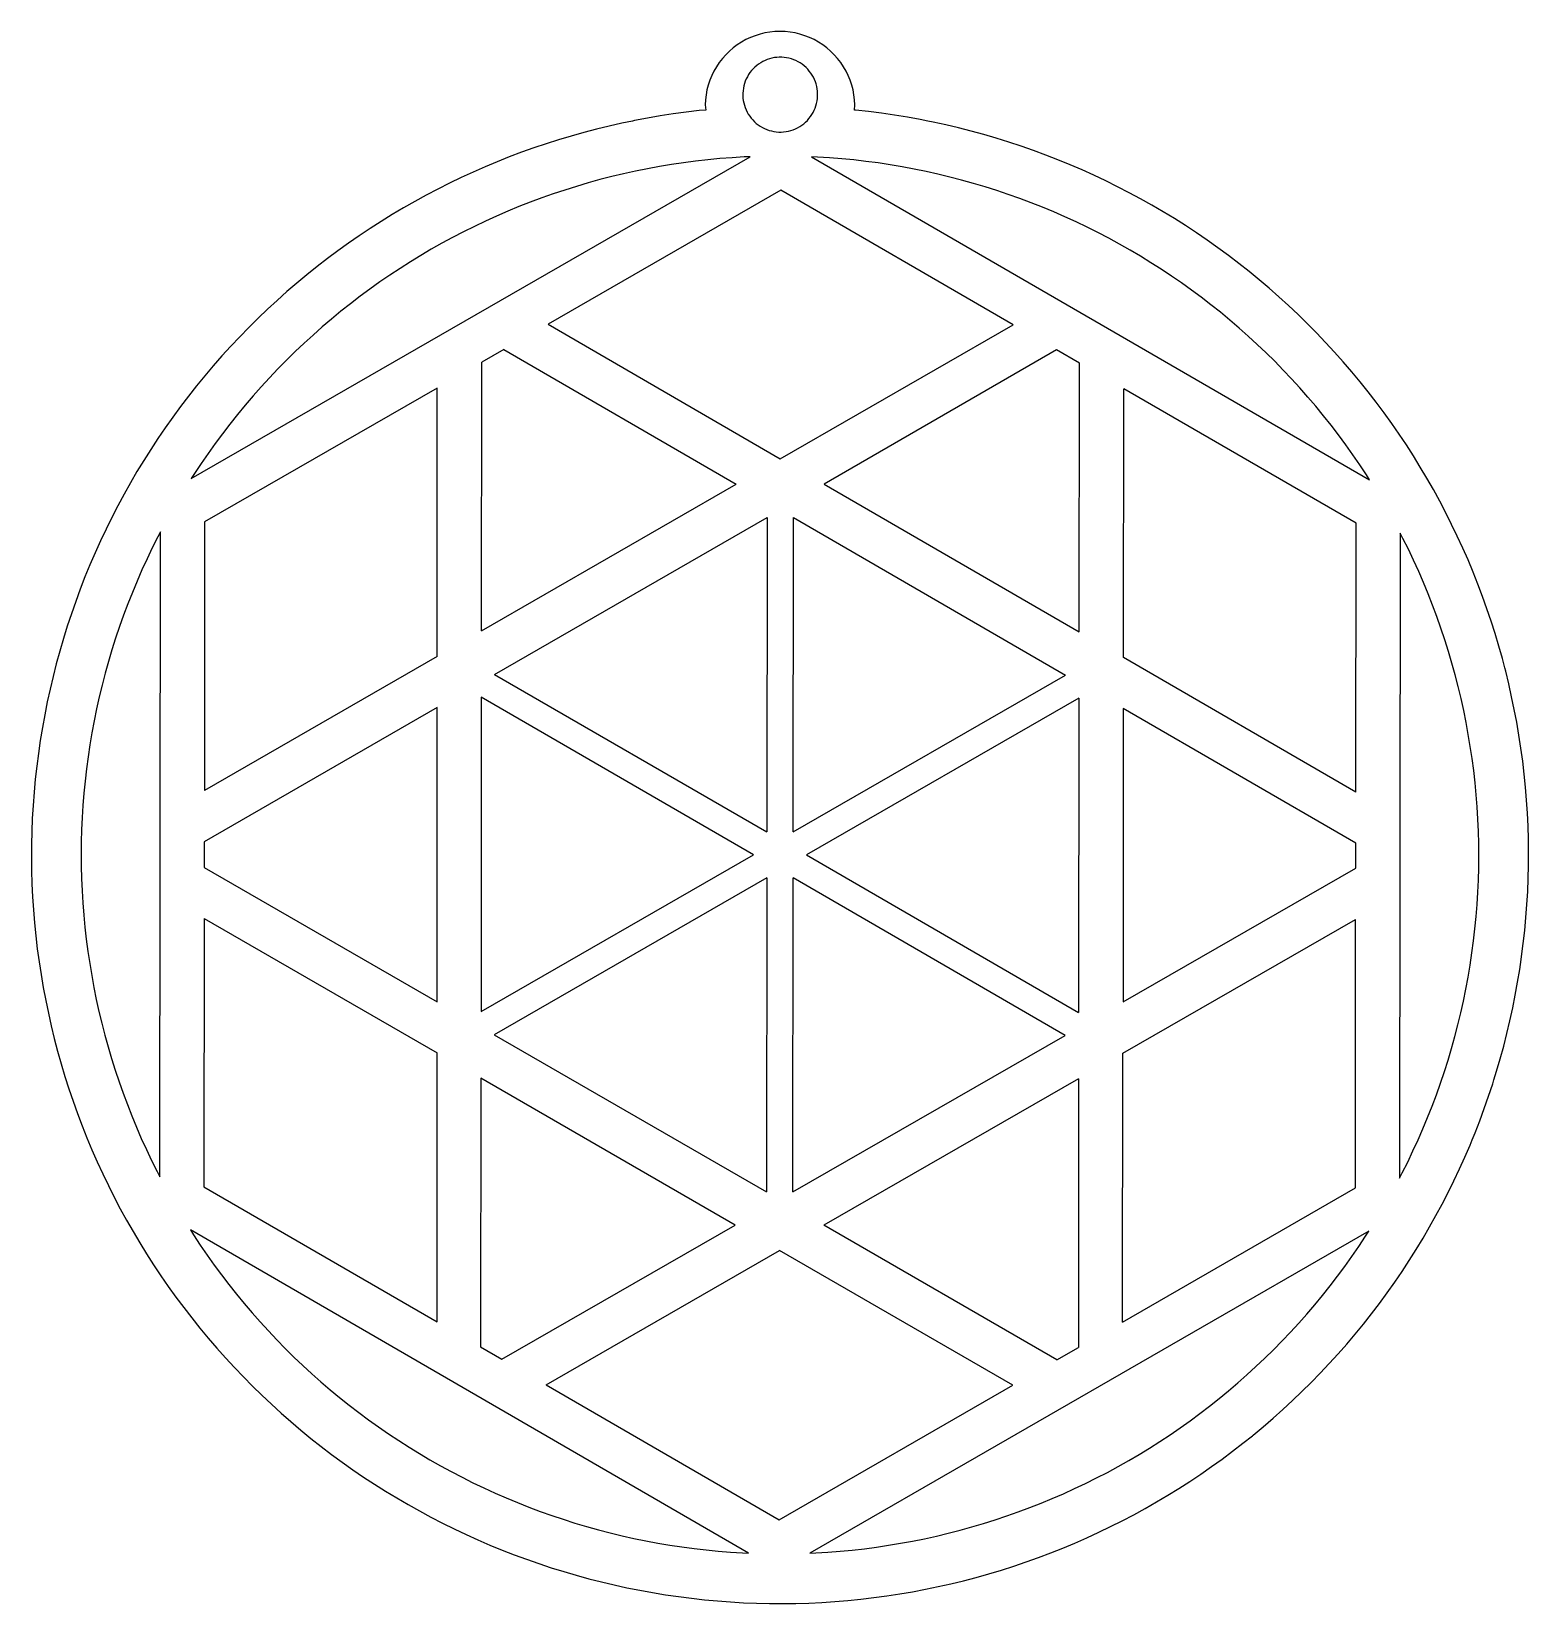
# Model space of a CAD drawing. Extents: x -25.4 to 25.4, y -26.7 to 26.7.
import ezdxf

# ---------------------------------------------------------------- set-up
doc = ezdxf.new("R2010")
doc.units = 0
doc.layers.get('0').update_dxf_attribs({"linetype": 'CONTINUOUS'})

msp = doc.modelspace()

# ---------------------------------------------------------------- linework, layer by layer
for p, q in [((0, 26.67), (-0.171, 26.664)), ((0.171, 26.664), (0, 26.67)), ((-1.45, 26.215), (-1.588, 26.112)), ((-1.306, 26.308), (-1.45, 26.215)), ((-1.156, 26.391), (-1.306, 26.308)), ((-1.001, 26.464), (-1.156, 26.391)), ((-0.841, 26.526), (-1.001, 26.464)), ((-0.678, 26.578), (-0.841, 26.526)), ((-0.511, 26.618), (-0.678, 26.578)), ((-0.342, 26.646), (-0.511, 26.618)), ((-0.171, 26.664), (-0.342, 26.646)), ((0.342, 26.646), (0.171, 26.664)), ((0.511, 26.618), (0.342, 26.646)), ((0.678, 26.578), (0.511, 26.618)), ((0.841, 26.526), (0.678, 26.578)), ((1.001, 26.464), (0.841, 26.526)), ((1.156, 26.391), (1.001, 26.464)), ((1.306, 26.308), (1.156, 26.391)), ((1.45, 26.215), (1.306, 26.308)), ((1.588, 26.112), (1.45, 26.215)), ((-2.059, 25.617), (-2.155, 25.474)), ((-1.954, 25.752), (-2.059, 25.617)), ((-1.84, 25.88), (-1.954, 25.752)), ((-1.718, 26.001), (-1.84, 25.88)), ((-1.588, 26.112), (-1.718, 26.001)), ((-0.655, 25.61), (-0.724, 25.564)), ((-0.583, 25.651), (-0.655, 25.61)), ((-0.508, 25.687), (-0.583, 25.651)), ((-0.431, 25.718), (-0.508, 25.687)), ((-0.352, 25.744), (-0.431, 25.718)), ((-0.272, 25.765), (-0.352, 25.744)), ((-0.19, 25.781), (-0.272, 25.765)), ((-0.108, 25.791), (-0.19, 25.781)), ((-0.025, 25.796), (-0.108, 25.791)), ((0.058, 25.795), (-0.025, 25.796)), ((0.141, 25.789), (0.058, 25.795)), ((0.224, 25.778), (0.141, 25.789)), ((0.305, 25.761), (0.224, 25.778)), ((0.385, 25.739), (0.305, 25.761)), ((0.464, 25.712), (0.385, 25.739)), ((0.54, 25.68), (0.464, 25.712)), ((0.615, 25.642), (0.54, 25.68)), ((0.686, 25.6), (0.615, 25.642)), ((1.718, 26.001), (1.588, 26.112)), ((1.84, 25.88), (1.718, 26.001)), ((1.954, 25.752), (1.84, 25.88)), ((2.059, 25.617), (1.954, 25.752)), ((2.155, 25.474), (2.059, 25.617)), ((-2.316, 25.172), (-2.381, 25.013)), ((-2.241, 25.326), (-2.316, 25.172)), ((-2.155, 25.474), (-2.241, 25.326)), ((-1.108, 25.133), (-1.145, 25.059)), ((-1.066, 25.205), (-1.108, 25.133)), ((-1.019, 25.273), (-1.066, 25.205)), ((-0.968, 25.339), (-1.019, 25.273)), ((-0.913, 25.401), (-0.968, 25.339)), ((-0.854, 25.459), (-0.913, 25.401)), ((-0.791, 25.514), (-0.854, 25.459)), ((-0.724, 25.564), (-0.791, 25.514)), ((0.755, 25.554), (0.686, 25.6)), ((0.821, 25.503), (0.755, 25.554)), ((0.883, 25.447), (0.821, 25.503)), ((0.941, 25.388), (0.883, 25.447)), ((0.995, 25.325), (0.941, 25.388)), ((1.045, 25.259), (0.995, 25.325)), ((1.091, 25.19), (1.045, 25.259)), ((1.132, 25.117), (1.091, 25.19)), ((1.168, 25.042), (1.132, 25.117)), ((2.241, 25.326), (2.155, 25.474)), ((2.316, 25.172), (2.241, 25.326)), ((2.381, 25.013), (2.316, 25.172)), ((-2.479, 24.685), (-2.51, 24.516)), ((-2.435, 24.851), (-2.479, 24.685)), ((-2.381, 25.013), (-2.435, 24.851)), ((-1.261, 24.577), (-1.262, 24.494)), ((-1.255, 24.66), (-1.261, 24.577)), ((-1.244, 24.742), (-1.255, 24.66)), ((-1.227, 24.823), (-1.244, 24.742)), ((-1.205, 24.904), (-1.227, 24.823)), ((-1.177, 24.982), (-1.205, 24.904)), ((-1.145, 25.059), (-1.177, 24.982)), ((1.2, 24.965), (1.168, 25.042)), ((1.226, 24.887), (1.2, 24.965)), ((1.247, 24.806), (1.226, 24.887)), ((1.262, 24.725), (1.247, 24.806)), ((1.273, 24.642), (1.262, 24.725)), ((1.278, 24.559), (1.273, 24.642)), ((1.277, 24.476), (1.278, 24.559)), ((2.436, 24.851), (2.381, 25.013)), ((2.479, 24.685), (2.436, 24.851)), ((2.51, 24.516), (2.479, 24.685)), ((-2.515, 24.004), (-2.744, 23.982)), ((-2.531, 24.346), (-2.54, 24.175)), ((-2.54, 24.175), (-2.515, 24.004)), ((-2.51, 24.516), (-2.531, 24.346)), ((-1.262, 24.494), (-1.257, 24.411)), ((-1.257, 24.411), (-1.246, 24.328)), ((-1.246, 24.328), (-1.231, 24.247)), ((-1.231, 24.247), (-1.21, 24.166)), ((-1.21, 24.166), (-1.184, 24.087)), ((-1.184, 24.087), (-1.152, 24.01)), ((-1.152, 24.01), (-1.116, 23.936)), ((1.161, 23.994), (1.193, 24.071)), ((1.193, 24.071), (1.221, 24.149)), ((1.221, 24.149), (1.243, 24.229)), ((1.243, 24.229), (1.26, 24.311)), ((1.26, 24.311), (1.271, 24.393)), ((1.271, 24.393), (1.277, 24.476)), ((2.531, 24.346), (2.51, 24.516)), ((2.54, 24.175), (2.531, 24.346)), ((2.531, 24.004), (2.54, 24.175)), ((2.566, 24), (2.531, 24.004)), ((-5.369, 23.556), (-5.801, 23.459)), ((-5.009, 23.631), (-5.369, 23.556)), ((-4.935, 23.646), (-5.009, 23.631)), ((-4.499, 23.729), (-4.935, 23.646)), ((-4.062, 23.803), (-4.499, 23.729)), ((-3.624, 23.87), (-4.062, 23.803)), ((-3.185, 23.93), (-3.624, 23.87)), ((-2.744, 23.982), (-3.185, 23.93)), ((-1.116, 23.936), (-1.075, 23.863)), ((-1.075, 23.863), (-1.029, 23.794)), ((-1.029, 23.794), (-0.979, 23.728)), ((-0.979, 23.728), (-0.925, 23.665)), ((-0.925, 23.665), (-0.867, 23.606)), ((-0.867, 23.606), (-0.805, 23.55)), ((-0.805, 23.55), (-0.739, 23.499)), ((-0.739, 23.499), (-0.67, 23.453)), ((0.671, 23.443), (0.741, 23.489)), ((0.741, 23.489), (0.807, 23.539)), ((0.807, 23.539), (0.87, 23.593)), ((0.87, 23.593), (0.929, 23.652)), ((0.929, 23.652), (0.984, 23.714)), ((0.984, 23.714), (1.035, 23.779)), ((1.035, 23.779), (1.082, 23.848)), ((1.082, 23.848), (1.124, 23.92)), ((1.124, 23.92), (1.161, 23.994)), ((3.006, 23.952), (2.566, 24)), ((3.446, 23.895), (3.006, 23.952)), ((3.885, 23.831), (3.446, 23.895)), ((4.322, 23.76), (3.885, 23.831)), ((4.758, 23.681), (4.322, 23.76)), ((5.021, 23.628), (4.758, 23.681)), ((5.193, 23.594), (5.021, 23.628)), ((5.626, 23.499), (5.193, 23.594)), ((6.058, 23.397), (5.626, 23.499)), ((-7.512, 22.994), (-7.934, 22.859)), ((-7.088, 23.121), (-7.512, 22.994)), ((-6.661, 23.241), (-7.088, 23.121)), ((-6.232, 23.354), (-6.661, 23.241)), ((-5.801, 23.459), (-6.232, 23.354)), ((-0.67, 23.453), (-0.598, 23.411)), ((-0.598, 23.411), (-0.524, 23.373)), ((-0.524, 23.373), (-0.448, 23.341)), ((-0.448, 23.341), (-0.369, 23.314)), ((-0.369, 23.314), (-0.289, 23.292)), ((-0.289, 23.292), (-0.208, 23.275)), ((-0.208, 23.275), (-0.125, 23.263)), ((-0.125, 23.263), (-0.042, 23.257)), ((-0.042, 23.257), (0.041, 23.257)), ((0.041, 23.257), (0.124, 23.262)), ((0.124, 23.262), (0.206, 23.272)), ((0.206, 23.272), (0.288, 23.288)), ((0.288, 23.288), (0.368, 23.309)), ((0.368, 23.309), (0.447, 23.335)), ((0.447, 23.335), (0.524, 23.366)), ((0.524, 23.366), (0.599, 23.402)), ((0.599, 23.402), (0.671, 23.443)), ((6.487, 23.288), (6.058, 23.397)), ((6.915, 23.171), (6.487, 23.288)), ((7.34, 23.047), (6.915, 23.171)), ((7.763, 22.915), (7.34, 23.047)), ((-19.979, 11.499), (-1.014, 22.419)), ((-9.186, 22.411), (-9.598, 22.247)), ((-8.772, 22.568), (-9.186, 22.411)), ((-8.354, 22.717), (-8.772, 22.568)), ((-7.934, 22.859), (-8.354, 22.717)), ((-1.214, 22.41), (-1.627, 22.386)), ((-1.014, 22.419), (-1.214, 22.41)), ((1.268, 22.408), (1.069, 22.417)), ((1.069, 22.417), (20.008, 11.453)), ((1.681, 22.382), (1.268, 22.408)), ((8.184, 22.776), (7.763, 22.915)), ((8.603, 22.629), (8.184, 22.776)), ((9.019, 22.475), (8.603, 22.629)), ((9.432, 22.314), (9.019, 22.475)), ((-10.413, 21.898), (-10.816, 21.712)), ((-10.007, 22.076), (-10.413, 21.898)), ((-9.598, 22.247), (-10.007, 22.076)), ((-4.903, 21.929), (-5.307, 21.84)), ((-4.497, 22.011), (-4.903, 21.929)), ((-4.09, 22.086), (-4.497, 22.011)), ((-3.682, 22.154), (-4.09, 22.086)), ((-3.273, 22.215), (-3.682, 22.154)), ((-2.862, 22.268), (-3.273, 22.215)), ((-2.451, 22.315), (-2.862, 22.268)), ((-2.039, 22.354), (-2.451, 22.315)), ((-1.627, 22.386), (-2.039, 22.354)), ((2.094, 22.349), (1.681, 22.382)), ((2.506, 22.309), (2.094, 22.349)), ((2.917, 22.261), (2.506, 22.309)), ((3.327, 22.207), (2.917, 22.261)), ((3.736, 22.145), (3.327, 22.207)), ((4.144, 22.077), (3.736, 22.145)), ((4.551, 22.001), (4.144, 22.077)), ((4.957, 21.918), (4.551, 22.001)), ((5.361, 21.828), (4.957, 21.918)), ((9.842, 22.146), (9.432, 22.314)), ((10.249, 21.971), (9.842, 22.146)), ((10.653, 21.788), (10.249, 21.971)), ((-11.215, 21.52), (-11.611, 21.321)), ((-10.816, 21.712), (-11.215, 21.52)), ((-6.906, 21.413), (-7.301, 21.29)), ((-6.509, 21.531), (-6.906, 21.413)), ((-6.11, 21.641), (-6.509, 21.531)), ((-5.71, 21.744), (-6.11, 21.641)), ((-5.307, 21.84), (-5.71, 21.744)), ((5.763, 21.731), (5.361, 21.828)), ((6.163, 21.626), (5.763, 21.731)), ((6.562, 21.515), (6.163, 21.626)), ((6.959, 21.397), (6.562, 21.515)), ((7.353, 21.273), (6.959, 21.397)), ((11.054, 21.599), (10.653, 21.788)), ((11.451, 21.402), (11.054, 21.599)), ((11.845, 21.199), (11.451, 21.402)), ((-12.393, 20.902), (-12.778, 20.682)), ((-12.004, 21.115), (-12.393, 20.902)), ((-11.611, 21.321), (-12.004, 21.115)), ((-8.472, 20.876), (-8.857, 20.725)), ((-8.084, 21.021), (-8.472, 20.876)), ((-7.694, 21.159), (-8.084, 21.021)), ((0.026, 21.287), (-7.872, 16.739)), ((-7.301, 21.29), (-7.694, 21.159)), ((7.913, 16.721), (0.026, 21.287)), ((7.746, 21.141), (7.353, 21.273)), ((8.136, 21.002), (7.746, 21.141)), ((8.523, 20.857), (8.136, 21.002)), ((8.908, 20.705), (8.523, 20.857)), ((12.235, 20.989), (11.845, 21.199)), ((12.622, 20.772), (12.235, 20.989)), ((-13.159, 20.456), (-13.536, 20.223)), ((-12.778, 20.682), (-13.159, 20.456)), ((-9.619, 20.403), (-9.996, 20.232)), ((-9.239, 20.567), (-9.619, 20.403)), ((-8.857, 20.725), (-9.239, 20.567)), ((9.29, 20.546), (8.908, 20.705)), ((9.669, 20.38), (9.29, 20.546)), ((10.046, 20.208), (9.669, 20.38)), ((13.005, 20.548), (12.622, 20.772)), ((13.384, 20.318), (13.005, 20.548)), ((13.758, 20.081), (13.384, 20.318)), ((-14.278, 19.737), (-14.642, 19.485)), ((-13.909, 19.983), (-14.278, 19.737)), ((-13.536, 20.223), (-13.909, 19.983)), ((-10.74, 19.87), (-11.108, 19.679)), ((-10.37, 20.054), (-10.74, 19.87)), ((-9.996, 20.232), (-10.37, 20.054)), ((10.419, 20.03), (10.046, 20.208)), ((10.789, 19.845), (10.419, 20.03)), ((11.156, 19.653), (10.789, 19.845)), ((14.129, 19.838), (13.758, 20.081)), ((14.495, 19.588), (14.129, 19.838)), ((-15.002, 19.226), (-15.358, 18.961)), ((-14.642, 19.485), (-15.002, 19.226)), ((-11.832, 19.279), (-12.189, 19.069)), ((-11.471, 19.482), (-11.832, 19.279)), ((-11.108, 19.679), (-11.471, 19.482)), ((11.519, 19.455), (11.156, 19.653)), ((11.879, 19.251), (11.519, 19.455)), ((12.236, 19.041), (11.879, 19.251)), ((14.857, 19.332), (14.495, 19.588)), ((15.214, 19.07), (14.857, 19.332)), ((-15.709, 18.69), (-16.055, 18.413)), ((-15.358, 18.961), (-15.709, 18.69)), ((-12.542, 18.853), (-12.891, 18.631)), ((-12.189, 19.069), (-12.542, 18.853)), ((12.588, 18.824), (12.236, 19.041)), ((12.937, 18.601), (12.588, 18.824)), ((15.567, 18.801), (15.214, 19.07)), ((15.915, 18.526), (15.567, 18.801)), ((-16.055, 18.413), (-16.396, 18.13)), ((-13.578, 18.169), (-13.915, 17.929)), ((-13.236, 18.403), (-13.578, 18.169)), ((-12.891, 18.631), (-13.236, 18.403)), ((13.282, 18.372), (12.937, 18.601)), ((13.623, 18.138), (13.282, 18.372)), ((13.959, 17.897), (13.623, 18.138)), ((16.258, 18.245), (15.915, 18.526)), ((16.596, 17.959), (16.258, 18.245)), ((-16.732, 17.841), (-17.063, 17.546)), ((-16.396, 18.13), (-16.732, 17.841)), ((-14.248, 17.683), (-14.577, 17.432)), ((-13.915, 17.929), (-14.248, 17.683)), ((14.292, 17.65), (13.959, 17.897)), ((14.62, 17.398), (14.292, 17.65)), ((16.929, 17.666), (16.596, 17.959)), ((17.257, 17.368), (16.929, 17.666)), ((-17.388, 17.245), (-17.709, 16.939)), ((-17.063, 17.546), (-17.388, 17.245)), ((-14.901, 17.175), (-15.22, 16.912)), ((-14.577, 17.432), (-14.901, 17.175)), ((14.943, 17.14), (14.62, 17.398)), ((15.262, 16.877), (14.943, 17.14)), ((17.58, 17.064), (17.257, 17.368)), ((-18.024, 16.627), (-18.334, 16.31)), ((-17.709, 16.939), (-18.024, 16.627)), ((-15.535, 16.643), (-15.846, 16.37)), ((-15.22, 16.912), (-15.535, 16.643)), ((-7.872, 16.739), (0.011, 12.171)), ((0.011, 12.171), (7.913, 16.721)), ((15.577, 16.607), (15.262, 16.877)), ((15.886, 16.333), (15.577, 16.607)), ((17.897, 16.754), (17.58, 17.064)), ((18.209, 16.439), (17.897, 16.754)), ((-18.334, 16.31), (-18.638, 15.987)), ((-16.151, 16.09), (-16.452, 15.806)), ((-15.846, 16.37), (-16.151, 16.09)), ((16.191, 16.053), (15.886, 16.333)), ((16.491, 15.768), (16.191, 16.053)), ((18.515, 16.119), (18.209, 16.439)), ((18.816, 15.793), (18.515, 16.119)), ((-18.936, 15.659), (-19.228, 15.326)), ((-18.638, 15.987), (-18.936, 15.659)), ((-16.747, 15.516), (-17.037, 15.221)), ((-16.452, 15.806), (-16.747, 15.516)), ((-9.373, 15.875), (-10.119, 15.445)), ((-9.373, 15.875), (-1.49, 11.307)), ((9.386, 15.869), (1.494, 11.312)), ((10.161, 15.42), (9.386, 15.869)), ((16.786, 15.477), (16.491, 15.768)), ((17.076, 15.182), (16.786, 15.477)), ((19.111, 15.462), (18.816, 15.793)), ((-19.515, 14.988), (-19.796, 14.645)), ((-19.228, 15.326), (-19.515, 14.988)), ((-17.037, 15.221), (-17.323, 14.921)), ((-10.133, 6.331), (-10.119, 15.445)), ((10.147, 6.298), (10.161, 15.42)), ((17.36, 14.881), (17.076, 15.182)), ((19.4, 15.126), (19.111, 15.462)), ((19.683, 14.785), (19.4, 15.126)), ((-19.796, 14.645), (-20.071, 14.297)), ((-11.636, 14.572), (-19.522, 10.031)), ((-17.603, 14.617), (-17.877, 14.307)), ((-17.323, 14.921), (-17.603, 14.617)), ((-11.636, 5.465), (-11.636, 14.572)), ((11.652, 5.426), (11.666, 14.548)), ((19.547, 9.986), (11.666, 14.548)), ((17.639, 14.576), (17.36, 14.881)), ((17.913, 14.266), (17.639, 14.576)), ((19.96, 14.439), (19.683, 14.785)), ((20.231, 14.088), (19.96, 14.439)), ((-20.339, 13.944), (-20.602, 13.587)), ((-20.071, 14.297), (-20.339, 13.944)), ((-18.146, 13.993), (-18.41, 13.674)), ((-17.877, 14.307), (-18.146, 13.993)), ((18.182, 13.951), (17.913, 14.266)), ((18.444, 13.631), (18.182, 13.951)), ((20.496, 13.733), (20.231, 14.088)), ((-20.602, 13.587), (-20.858, 13.225)), ((-18.668, 13.35), (-18.92, 13.022)), ((-18.41, 13.674), (-18.668, 13.35)), ((18.702, 13.307), (18.444, 13.631)), ((20.755, 13.373), (20.496, 13.733)), ((21.007, 13.008), (20.755, 13.373)), ((-21.108, 12.859), (-21.351, 12.489)), ((-20.858, 13.225), (-21.108, 12.859)), ((-18.92, 13.022), (-19.167, 12.69)), ((18.953, 12.978), (18.702, 13.307)), ((19.199, 12.645), (18.953, 12.978)), ((21.253, 12.639), (21.007, 13.008)), ((-21.351, 12.489), (-21.588, 12.114)), ((-19.407, 12.353), (-19.642, 12.012)), ((-19.167, 12.69), (-19.407, 12.353)), ((19.439, 12.308), (19.199, 12.645)), ((19.673, 11.967), (19.439, 12.308)), ((21.493, 12.266), (21.253, 12.639)), ((-21.818, 11.735), (-22.042, 11.352)), ((-21.588, 12.114), (-21.818, 11.735)), ((-19.642, 12.012), (-19.871, 11.667)), ((19.901, 11.621), (19.673, 11.967)), ((21.726, 11.889), (21.493, 12.266)), ((21.952, 11.508), (21.726, 11.889)), ((-22.042, 11.352), (-22.259, 10.966)), ((-19.871, 11.667), (-19.979, 11.499)), ((-10.133, 6.331), (-1.49, 11.307)), ((1.494, 11.312), (10.147, 6.298)), ((20.008, 11.453), (19.901, 11.621)), ((22.172, 11.123), (21.952, 11.508)), ((-22.259, 10.966), (-22.469, 10.575)), ((22.385, 10.734), (22.172, 11.123)), ((22.591, 10.342), (22.385, 10.734)), ((-22.672, 10.181), (-22.869, 9.784)), ((-22.469, 10.575), (-22.672, 10.181)), ((-9.686, 4.857), (-0.437, 10.183)), ((-0.437, 10.183), (-0.449, -0.49)), ((0.451, -0.491), (0.463, 10.176)), ((0.463, 10.176), (9.69, 4.829)), ((22.79, 9.946), (22.591, 10.342)), ((-22.869, 9.784), (-23.058, 9.383)), ((-21.022, 9.697), (-21.114, 9.519)), ((-21.047, -12.187), (-21.022, 9.697)), ((-19.522, 10.031), (-19.532, 0.918)), ((19.537, 0.858), (19.547, 9.986)), ((21.047, 9.648), (21.022, -12.236)), ((21.139, 9.47), (21.047, 9.648)), ((22.982, 9.546), (22.79, 9.946)), ((-23.058, 9.383), (-23.24, 8.979)), ((-21.3, 9.149), (-21.478, 8.776)), ((-21.114, 9.519), (-21.3, 9.149)), ((21.324, 9.1), (21.139, 9.47)), ((21.501, 8.726), (21.324, 9.1)), ((23.167, 9.143), (22.982, 9.546)), ((23.346, 8.738), (23.167, 9.143)), ((-23.416, 8.572), (-23.584, 8.162)), ((-23.24, 8.979), (-23.416, 8.572)), ((-21.478, 8.776), (-21.65, 8.4)), ((21.673, 8.349), (21.501, 8.726)), ((23.517, 8.329), (23.346, 8.738)), ((-23.584, 8.162), (-23.745, 7.749)), ((-21.816, 8.02), (-21.974, 7.638)), ((-21.65, 8.4), (-21.816, 8.02)), ((21.837, 7.97), (21.673, 8.349)), ((23.681, 7.917), (23.517, 8.329)), ((-23.745, 7.749), (-23.899, 7.333)), ((-21.974, 7.638), (-22.127, 7.253)), ((21.995, 7.587), (21.837, 7.97)), ((22.146, 7.202), (21.995, 7.587)), ((23.837, 7.502), (23.681, 7.917)), ((23.987, 7.085), (23.837, 7.502)), ((-23.899, 7.333), (-24.045, 6.915)), ((-22.127, 7.253), (-22.272, 6.866)), ((22.291, 6.814), (22.146, 7.202)), ((24.129, 6.665), (23.987, 7.085)), ((-24.184, 6.494), (-24.316, 6.07)), ((-24.045, 6.915), (-24.184, 6.494)), ((-22.411, 6.476), (-22.542, 6.084)), ((-22.272, 6.866), (-22.411, 6.476)), ((22.428, 6.424), (22.291, 6.814)), ((22.559, 6.031), (22.428, 6.424)), ((24.264, 6.242), (24.129, 6.665)), ((-24.316, 6.07), (-24.441, 5.645)), ((-22.542, 6.084), (-22.667, 5.689)), ((22.683, 5.636), (22.559, 6.031)), ((24.391, 5.818), (24.264, 6.242)), ((-24.441, 5.645), (-24.558, 5.217)), ((-22.667, 5.689), (-22.785, 5.292)), ((-11.636, 5.465), (-19.532, 0.918)), ((19.537, 0.858), (11.652, 5.426)), ((22.8, 5.24), (22.683, 5.636)), ((24.511, 5.391), (24.391, 5.818)), ((24.593, 5.08), (24.511, 5.391)), ((-24.558, 5.217), (-24.667, 4.788)), ((-22.896, 4.894), (-23, 4.493)), ((-22.785, 5.292), (-22.896, 4.894)), ((-9.686, 4.857), (-0.449, -0.49)), ((0.451, -0.491), (9.69, 4.829)), ((22.91, 4.841), (22.8, 5.24)), ((23.014, 4.44), (22.91, 4.841)), ((24.624, 4.962), (24.593, 5.08)), ((24.729, 4.532), (24.624, 4.962)), ((-24.769, 4.356), (-24.863, 3.923)), ((-24.667, 4.788), (-24.769, 4.356)), ((-23, 4.493), (-23.097, 4.091)), ((23.11, 4.037), (23.014, 4.44)), ((24.826, 4.099), (24.729, 4.532)), ((-24.863, 3.923), (-24.95, 3.488)), ((-23.097, 4.091), (-23.187, 3.687)), ((-10.136, 4.078), (-10.136, -6.587)), ((-0.9, -1.269), (-10.136, 4.078)), ((10.144, 4.052), (0.9, -1.271)), ((10.144, 4.052), (10.127, -6.612)), ((23.199, 3.633), (23.11, 4.037)), ((24.916, 3.665), (24.826, 4.099)), ((-24.95, 3.488), (-25.03, 3.052)), ((-23.27, 3.282), (-23.346, 2.875)), ((-23.187, 3.687), (-23.27, 3.282)), ((-11.636, 3.732), (-19.534, -0.828)), ((-11.636, -6.255), (-11.636, 3.732)), ((19.535, -0.875), (11.646, 3.696)), ((11.646, 3.696), (11.646, -6.258)), ((23.281, 3.228), (23.199, 3.633)), ((23.356, 2.821), (23.281, 3.228)), ((24.998, 3.229), (24.916, 3.665)), ((25.073, 2.792), (24.998, 3.229)), ((-25.03, 3.052), (-25.101, 2.615)), ((-23.346, 2.875), (-23.415, 2.467)), ((23.424, 2.412), (23.356, 2.821)), ((25.14, 2.354), (25.073, 2.792)), ((-25.165, 2.176), (-25.221, 1.736)), ((-25.101, 2.615), (-25.165, 2.176)), ((-23.415, 2.467), (-23.477, 2.057)), ((23.484, 2.003), (23.424, 2.412)), ((25.2, 1.915), (25.14, 2.354)), ((-25.221, 1.736), (-25.27, 1.296)), ((-23.531, 1.647), (-23.579, 1.236)), ((-23.477, 2.057), (-23.531, 1.647)), ((23.538, 1.593), (23.484, 2.003)), ((25.251, 1.475), (25.2, 1.915)), ((-25.27, 1.296), (-25.311, 0.854)), ((-23.579, 1.236), (-23.619, 0.824)), ((23.584, 1.181), (23.538, 1.593)), ((23.623, 0.769), (23.584, 1.181)), ((25.295, 1.034), (25.251, 1.475)), ((-25.311, 0.854), (-25.344, 0.412)), ((-23.619, 0.824), (-23.652, 0.412)), ((23.655, 0.357), (23.623, 0.769)), ((25.332, 0.592), (25.295, 1.034)), ((25.36, 0.149), (25.332, 0.592)), ((-25.344, 0.412), (-25.37, -0.03)), ((-23.652, 0.412), (-23.677, -0.001)), ((23.68, -0.056), (23.655, 0.357)), ((25.381, -0.293), (25.36, 0.149)), ((-25.388, -0.473), (-25.398, -0.916)), ((-25.37, -0.03), (-25.388, -0.473)), ((-23.696, -0.415), (-23.707, -0.828)), ((-23.677, -0.001), (-23.696, -0.415)), ((23.698, -0.47), (23.68, -0.056)), ((23.708, -0.883), (23.698, -0.47)), ((25.394, -0.737), (25.381, -0.293)), ((-25.398, -0.916), (-25.4, -1.36)), ((-23.707, -0.828), (-23.711, -1.242)), ((-19.534, -0.828), (-19.535, -1.694)), ((19.534, -1.724), (19.535, -0.875)), ((23.711, -1.297), (23.708, -0.883)), ((25.4, -1.18), (25.394, -0.737)), ((-25.4, -1.36), (-25.394, -1.803)), ((-23.711, -1.242), (-23.708, -1.656)), ((-10.136, -6.587), (-0.9, -1.269)), ((0.9, -1.271), (10.127, -6.612)), ((23.707, -1.711), (23.711, -1.297)), ((25.398, -1.623), (25.4, -1.18)), ((-25.394, -1.803), (-25.381, -2.246)), ((-23.708, -1.656), (-23.698, -2.07)), ((-23.698, -2.07), (-23.68, -2.483)), ((-19.535, -1.694), (-11.636, -6.255)), ((-0.451, -2.049), (-9.699, -7.374)), ((-0.451, -2.049), (-0.463, -12.706)), ((0.437, -12.701), (0.449, -2.05)), ((9.675, -7.391), (0.449, -2.05)), ((11.646, -6.258), (19.534, -1.724)), ((23.677, -2.538), (23.696, -2.125)), ((23.696, -2.125), (23.707, -1.711)), ((25.37, -2.509), (25.388, -2.066)), ((25.388, -2.066), (25.398, -1.623)), ((-25.381, -2.246), (-25.36, -2.689)), ((-23.68, -2.483), (-23.655, -2.896)), ((23.652, -2.951), (23.677, -2.538)), ((25.344, -2.952), (25.37, -2.509)), ((-25.36, -2.689), (-25.332, -3.131)), ((-25.332, -3.131), (-25.295, -3.573)), ((-23.655, -2.896), (-23.623, -3.309)), ((23.619, -3.364), (23.652, -2.951)), ((25.311, -3.394), (25.333, -3.102)), ((25.333, -3.102), (25.344, -2.952)), ((-25.295, -3.573), (-25.251, -4.014)), ((-23.623, -3.309), (-23.584, -3.721)), ((-23.584, -3.721), (-23.538, -4.132)), ((-19.537, -3.425), (-19.547, -12.526)), ((-19.537, -3.425), (-11.636, -7.987)), ((11.633, -7.996), (19.532, -3.456)), ((19.522, -12.57), (19.532, -3.456)), ((23.579, -3.776), (23.619, -3.364)), ((25.27, -3.835), (25.311, -3.394)), ((-25.251, -4.014), (-25.2, -4.454)), ((-23.538, -4.132), (-23.484, -4.543)), ((23.477, -4.597), (23.531, -4.187)), ((23.531, -4.187), (23.579, -3.776)), ((25.221, -4.276), (25.27, -3.835)), ((-25.2, -4.454), (-25.14, -4.894)), ((-23.484, -4.543), (-23.424, -4.952)), ((23.415, -5.006), (23.477, -4.597)), ((25.151, -4.814), (25.165, -4.716)), ((25.165, -4.716), (25.221, -4.276)), ((-25.14, -4.894), (-25.073, -5.332)), ((-25.073, -5.332), (-24.998, -5.769)), ((-23.424, -4.952), (-23.356, -5.36)), ((23.346, -5.414), (23.415, -5.006)), ((25.03, -5.592), (25.101, -5.154)), ((25.101, -5.154), (25.151, -4.814)), ((-24.998, -5.769), (-24.916, -6.205)), ((-23.356, -5.36), (-23.281, -5.767)), ((-23.281, -5.767), (-23.199, -6.173)), ((23.187, -6.226), (23.27, -5.821)), ((23.27, -5.821), (23.346, -5.414)), ((24.95, -6.028), (25.03, -5.592)), ((-24.916, -6.205), (-24.826, -6.639)), ((-23.199, -6.173), (-23.11, -6.577)), ((23.097, -6.63), (23.187, -6.226)), ((24.863, -6.463), (24.95, -6.028)), ((-24.826, -6.639), (-24.729, -7.071)), ((-23.11, -6.577), (-23.014, -6.979)), ((23, -7.033), (23.097, -6.63)), ((24.667, -7.327), (24.769, -6.896)), ((24.769, -6.896), (24.863, -6.463)), ((-24.729, -7.071), (-24.624, -7.502)), ((-23.014, -6.979), (-22.91, -7.38)), ((-22.91, -7.38), (-22.8, -7.779)), ((-9.699, -7.374), (-0.463, -12.706)), ((0.437, -12.701), (9.675, -7.391)), ((22.785, -7.832), (22.896, -7.433)), ((22.896, -7.433), (23, -7.033)), ((24.558, -7.757), (24.667, -7.327)), ((-24.624, -7.502), (-24.511, -7.931)), ((-24.511, -7.931), (-24.391, -8.357)), ((-22.8, -7.779), (-22.683, -8.176)), ((-11.636, -17.106), (-11.636, -7.987)), ((11.617, -17.122), (11.633, -7.996)), ((22.667, -8.229), (22.785, -7.832)), ((24.441, -8.184), (24.558, -7.757)), ((-24.391, -8.357), (-24.264, -8.782)), ((-22.683, -8.176), (-22.559, -8.571)), ((22.542, -8.623), (22.667, -8.229)), ((24.316, -8.61), (24.441, -8.184)), ((-24.264, -8.782), (-24.129, -9.204)), ((-22.559, -8.571), (-22.428, -8.963)), ((-22.428, -8.963), (-22.291, -9.354)), ((-10.151, -8.844), (-10.162, -17.959)), ((-1.522, -13.827), (-10.151, -8.844)), ((10.125, -8.862), (1.483, -13.83)), ((10.125, -8.862), (10.125, -17.981)), ((22.272, -9.405), (22.411, -9.015)), ((22.411, -9.015), (22.542, -8.623)), ((24.045, -9.454), (24.184, -9.033)), ((24.184, -9.033), (24.224, -8.906)), ((24.224, -8.906), (24.316, -8.61)), ((-24.129, -9.204), (-23.987, -9.624)), ((-22.291, -9.354), (-22.146, -9.742)), ((22.127, -9.793), (22.272, -9.405)), ((23.899, -9.873), (24.045, -9.454)), ((-23.987, -9.624), (-23.837, -10.042)), ((-23.837, -10.042), (-23.681, -10.456)), ((-22.146, -9.742), (-21.995, -10.127)), ((-21.995, -10.127), (-21.837, -10.509)), ((21.974, -10.178), (22.127, -9.793)), ((23.745, -10.288), (23.899, -9.873)), ((-23.681, -10.456), (-23.517, -10.868)), ((-21.837, -10.509), (-21.673, -10.889)), ((21.65, -10.939), (21.816, -10.56)), ((21.816, -10.56), (21.974, -10.178)), ((23.584, -10.701), (23.745, -10.288)), ((-23.517, -10.868), (-23.346, -11.277)), ((-21.673, -10.889), (-21.501, -11.266)), ((21.478, -11.315), (21.65, -10.939)), ((23.24, -11.519), (23.416, -11.112)), ((23.416, -11.112), (23.486, -10.941)), ((23.486, -10.941), (23.584, -10.701)), ((-23.346, -11.277), (-23.167, -11.683)), ((-23.167, -11.683), (-22.982, -12.086)), ((-21.501, -11.266), (-21.324, -11.639)), ((-21.324, -11.639), (-21.139, -12.01)), ((21.114, -12.059), (21.3, -11.689)), ((21.3, -11.689), (21.478, -11.315)), ((23.058, -11.923), (23.24, -11.519)), ((-22.982, -12.086), (-22.79, -12.485)), ((-21.139, -12.01), (-21.047, -12.187)), ((21.022, -12.236), (21.114, -12.059)), ((22.869, -12.324), (23.058, -11.923)), ((-22.79, -12.485), (-22.591, -12.881)), ((-19.547, -12.526), (-11.636, -17.106)), ((11.617, -17.122), (19.522, -12.57)), ((22.469, -13.115), (22.672, -12.721)), ((22.672, -12.721), (22.869, -12.324)), ((-22.591, -12.881), (-22.385, -13.274)), ((-22.385, -13.274), (-22.172, -13.662)), ((22.259, -13.505), (22.469, -13.115)), ((-22.172, -13.662), (-21.952, -14.048)), ((-9.439, -18.377), (-1.522, -13.827)), ((9.399, -18.399), (1.483, -13.83)), ((22.042, -13.892), (22.259, -13.505)), ((-21.952, -14.048), (-21.726, -14.429)), ((-20.008, -13.992), (-19.901, -14.161)), ((-1.069, -24.956), (-20.008, -13.992)), ((-19.901, -14.161), (-19.673, -14.506)), ((19.979, -14.038), (1.014, -24.959)), ((19.642, -14.552), (19.871, -14.207)), ((19.871, -14.207), (19.979, -14.038)), ((21.588, -14.653), (21.818, -14.275)), ((21.818, -14.275), (22.042, -13.892)), ((-21.726, -14.429), (-21.493, -14.806)), ((-21.493, -14.806), (-21.253, -15.179)), ((-19.673, -14.506), (-19.439, -14.848)), ((-19.439, -14.848), (-19.199, -15.185)), ((-7.939, -19.246), (-0.02, -14.694)), ((7.897, -19.264), (-0.02, -14.694)), ((19.167, -15.229), (19.407, -14.893)), ((19.407, -14.893), (19.642, -14.552)), ((21.351, -15.028), (21.588, -14.653)), ((-21.253, -15.179), (-21.007, -15.548)), ((-19.199, -15.185), (-18.953, -15.518)), ((18.92, -15.562), (19.167, -15.229)), ((20.858, -15.765), (21.108, -15.399)), ((21.108, -15.399), (21.351, -15.028)), ((-21.007, -15.548), (-20.755, -15.912)), ((-20.755, -15.912), (-20.496, -16.272)), ((-18.953, -15.518), (-18.702, -15.846)), ((-18.702, -15.846), (-18.444, -16.17)), ((18.41, -16.213), (18.668, -15.89)), ((18.668, -15.89), (18.92, -15.562)), ((20.602, -16.127), (20.858, -15.765)), ((-20.496, -16.272), (-20.231, -16.628)), ((-18.444, -16.17), (-18.182, -16.49)), ((-18.182, -16.49), (-17.913, -16.805)), ((17.877, -16.847), (18.146, -16.532)), ((18.146, -16.532), (18.41, -16.213)), ((20.071, -16.837), (20.339, -16.484)), ((20.339, -16.484), (20.602, -16.127)), ((-20.231, -16.628), (-19.96, -16.978)), ((-19.96, -16.978), (-19.683, -17.324)), ((-17.913, -16.805), (-17.639, -17.115)), ((17.603, -17.156), (17.877, -16.847)), ((19.796, -17.185), (20.071, -16.837)), ((-19.683, -17.324), (-19.4, -17.665)), ((-17.639, -17.115), (-17.36, -17.421)), ((-17.36, -17.421), (-17.076, -17.721)), ((17.037, -17.761), (17.323, -17.461)), ((17.323, -17.461), (17.603, -17.156)), ((19.228, -17.866), (19.515, -17.528)), ((19.515, -17.528), (19.796, -17.185)), ((-19.4, -17.665), (-19.111, -18.001)), ((-19.111, -18.001), (-18.816, -18.332)), ((-17.076, -17.721), (-16.786, -18.017)), ((-16.786, -18.017), (-16.491, -18.307)), ((-10.162, -17.959), (-9.439, -18.377)), ((9.399, -18.399), (10.125, -17.981)), ((16.452, -18.345), (16.747, -18.056)), ((16.747, -18.056), (17.037, -17.761)), ((18.936, -18.199), (19.228, -17.866)), ((-18.816, -18.332), (-18.515, -18.658)), ((-18.515, -18.658), (-18.209, -18.979)), ((-16.491, -18.307), (-16.191, -18.592)), ((-16.191, -18.592), (-15.886, -18.872)), ((15.846, -18.909), (16.151, -18.63)), ((16.151, -18.63), (16.452, -18.345)), ((18.334, -18.849), (18.638, -18.527)), ((18.638, -18.527), (18.936, -18.199)), ((-18.209, -18.979), (-17.897, -19.294)), ((-15.886, -18.872), (-15.577, -19.147)), ((-15.577, -19.147), (-15.262, -19.416)), ((15.22, -19.451), (15.535, -19.183)), ((15.535, -19.183), (15.846, -18.909)), ((17.709, -19.478), (18.024, -19.167)), ((18.024, -19.167), (18.334, -18.849)), ((-17.897, -19.294), (-17.58, -19.603)), ((-17.58, -19.603), (-17.257, -19.907)), ((-15.262, -19.416), (-14.943, -19.68)), ((-14.943, -19.68), (-14.62, -19.938)), ((-7.939, -19.246), (-0.026, -23.826)), ((-0.026, -23.826), (7.897, -19.264)), ((14.577, -19.971), (14.901, -19.714)), ((14.901, -19.714), (15.22, -19.451)), ((17.388, -19.785), (17.709, -19.478)), ((-17.257, -19.907), (-16.929, -20.206)), ((-16.929, -20.206), (-16.596, -20.498)), ((-14.62, -19.938), (-14.292, -20.19)), ((-14.292, -20.19), (-13.959, -20.436)), ((13.915, -20.469), (14.248, -20.223)), ((14.248, -20.223), (14.577, -19.971)), ((16.732, -20.38), (17.063, -20.085)), ((17.063, -20.085), (17.388, -19.785)), ((-16.596, -20.498), (-16.258, -20.785)), ((-16.258, -20.785), (-15.915, -21.066)), ((-13.959, -20.436), (-13.623, -20.677)), ((-13.623, -20.677), (-13.282, -20.912)), ((13.236, -20.943), (13.578, -20.709)), ((13.578, -20.709), (13.915, -20.469)), ((16.055, -20.953), (16.396, -20.669)), ((16.396, -20.669), (16.732, -20.38)), ((-15.915, -21.066), (-15.567, -21.34)), ((-13.282, -20.912), (-12.937, -21.141)), ((-12.937, -21.141), (-12.588, -21.364)), ((12.542, -21.393), (12.891, -21.171)), ((12.891, -21.171), (13.236, -20.943)), ((15.358, -21.501), (15.709, -21.23)), ((15.709, -21.23), (16.028, -20.974)), ((16.028, -20.974), (16.055, -20.953)), ((-15.567, -21.34), (-15.214, -21.609)), ((-15.214, -21.609), (-14.857, -21.872)), ((-12.588, -21.364), (-12.236, -21.58)), ((-12.236, -21.58), (-11.879, -21.791)), ((-11.879, -21.791), (-11.519, -21.995)), ((11.471, -22.021), (11.832, -21.818)), ((11.832, -21.818), (12.189, -21.608)), ((12.189, -21.608), (12.542, -21.393)), ((14.642, -22.025), (15.002, -21.766)), ((15.002, -21.766), (15.358, -21.501)), ((-14.857, -21.872), (-14.495, -22.128)), ((-14.495, -22.128), (-14.129, -22.377)), ((-14.129, -22.377), (-13.758, -22.621)), ((-11.519, -21.995), (-11.156, -22.193)), ((-11.156, -22.193), (-10.789, -22.384)), ((-10.789, -22.384), (-10.419, -22.569)), ((10.74, -22.409), (11.108, -22.218)), ((11.108, -22.218), (11.471, -22.021)), ((13.909, -22.523), (14.278, -22.277)), ((14.278, -22.277), (14.642, -22.025)), ((-13.758, -22.621), (-13.384, -22.858)), ((-13.384, -22.858), (-13.005, -23.088)), ((-10.419, -22.569), (-10.046, -22.748)), ((-10.046, -22.748), (-9.669, -22.92)), ((-9.669, -22.92), (-9.29, -23.085)), ((9.619, -22.942), (9.996, -22.771)), ((9.996, -22.771), (10.37, -22.593)), ((10.37, -22.593), (10.74, -22.409)), ((13.159, -22.995), (13.536, -22.762)), ((13.536, -22.762), (13.909, -22.523)), ((-13.005, -23.088), (-12.622, -23.312)), ((-12.622, -23.312), (-12.235, -23.529)), ((-9.29, -23.085), (-8.908, -23.244)), ((-8.908, -23.244), (-8.523, -23.396)), ((-8.523, -23.396), (-8.136, -23.542)), ((8.084, -23.56), (8.472, -23.416)), ((8.472, -23.416), (8.857, -23.265)), ((8.857, -23.265), (9.239, -23.107)), ((9.239, -23.107), (9.619, -22.942)), ((12.004, -23.654), (12.393, -23.441)), ((12.393, -23.441), (12.778, -23.222)), ((12.778, -23.222), (13.159, -22.995)), ((-12.235, -23.529), (-11.845, -23.739)), ((-11.845, -23.739), (-11.451, -23.942)), ((-11.451, -23.942), (-11.054, -24.138)), ((-8.136, -23.542), (-7.746, -23.68)), ((-7.746, -23.68), (-7.353, -23.812)), ((-7.353, -23.812), (-6.959, -23.937)), ((-6.959, -23.937), (-6.562, -24.055)), ((6.509, -24.07), (6.906, -23.953)), ((6.906, -23.953), (7.301, -23.829)), ((7.301, -23.829), (7.694, -23.698)), ((7.694, -23.698), (8.084, -23.56)), ((11.215, -24.06), (11.611, -23.86)), ((11.611, -23.86), (12.004, -23.654)), ((-11.054, -24.138), (-10.653, -24.328)), ((-10.653, -24.328), (-10.249, -24.51)), ((-10.249, -24.51), (-9.842, -24.686)), ((-6.562, -24.055), (-6.163, -24.166)), ((-6.163, -24.166), (-5.763, -24.27)), ((-5.763, -24.27), (-5.361, -24.367)), ((-5.361, -24.367), (-4.957, -24.457)), ((-4.957, -24.457), (-4.551, -24.54)), ((4.497, -24.551), (4.903, -24.469)), ((4.903, -24.469), (5.307, -24.38)), ((5.307, -24.38), (5.71, -24.283)), ((5.71, -24.283), (6.11, -24.18)), ((6.11, -24.18), (6.509, -24.07)), ((10.007, -24.615), (10.413, -24.437)), ((10.413, -24.437), (10.816, -24.252)), ((10.816, -24.252), (11.215, -24.06)), ((-9.842, -24.686), (-9.432, -24.854)), ((-9.432, -24.854), (-9.019, -25.015)), ((-9.019, -25.015), (-8.603, -25.169)), ((-4.551, -24.54), (-4.144, -24.616)), ((-4.144, -24.616), (-3.736, -24.685)), ((-3.736, -24.685), (-3.327, -24.746)), ((-3.327, -24.746), (-2.917, -24.801)), ((-2.917, -24.801), (-2.506, -24.848)), ((-2.506, -24.848), (-2.094, -24.888)), ((-2.094, -24.888), (-1.681, -24.921)), ((-1.681, -24.921), (-1.268, -24.947)), ((-1.268, -24.947), (-1.069, -24.956)), ((1.014, -24.959), (1.214, -24.95)), ((1.214, -24.95), (1.627, -24.925)), ((1.627, -24.925), (2.039, -24.893)), ((2.039, -24.893), (2.451, -24.854)), ((2.451, -24.854), (2.862, -24.808)), ((2.862, -24.808), (3.273, -24.754)), ((3.273, -24.754), (3.682, -24.693)), ((3.682, -24.693), (4.09, -24.626)), ((4.09, -24.626), (4.497, -24.551)), ((8.772, -25.107), (9.186, -24.95)), ((9.186, -24.95), (9.598, -24.786)), ((9.598, -24.786), (10.007, -24.615)), ((-8.603, -25.169), (-8.184, -25.315)), ((-8.184, -25.315), (-7.763, -25.454)), ((-7.763, -25.454), (-7.34, -25.586)), ((-7.34, -25.586), (-6.915, -25.71)), ((7.088, -25.661), (7.512, -25.533)), ((7.512, -25.533), (7.934, -25.399)), ((7.934, -25.399), (8.354, -25.257)), ((8.354, -25.257), (8.772, -25.107)), ((-6.915, -25.71), (-6.487, -25.827)), ((-6.487, -25.827), (-6.058, -25.937)), ((-6.058, -25.937), (-5.626, -26.039)), ((-5.626, -26.039), (-5.193, -26.133)), ((-5.193, -26.133), (-4.758, -26.22)), ((4.935, -26.186), (5.369, -26.096)), ((5.369, -26.096), (5.801, -25.998)), ((5.801, -25.998), (6.232, -25.893)), ((6.232, -25.893), (6.661, -25.781)), ((6.661, -25.781), (7.088, -25.661)), ((-4.758, -26.22), (-4.322, -26.299)), ((-4.322, -26.299), (-3.885, -26.371)), ((-3.885, -26.371), (-3.446, -26.435)), ((-3.446, -26.435), (-3.006, -26.491)), ((-3.006, -26.491), (-2.566, -26.54)), ((-2.566, -26.54), (-2.124, -26.581)), ((-2.124, -26.581), (-1.682, -26.614)), ((-1.682, -26.614), (-1.24, -26.64)), ((-1.24, -26.64), (-0.797, -26.657)), ((-0.797, -26.657), (-0.353, -26.667)), ((-0.353, -26.667), (0, -26.669)), ((0, -26.669), (0.09, -26.67)), ((0.09, -26.67), (0.533, -26.664)), ((0.533, -26.664), (0.976, -26.651)), ((0.976, -26.651), (1.419, -26.63)), ((1.419, -26.63), (1.861, -26.601)), ((1.861, -26.601), (2.303, -26.565)), ((2.303, -26.565), (2.744, -26.521)), ((2.744, -26.521), (3.185, -26.469)), ((3.185, -26.469), (3.624, -26.41)), ((3.624, -26.41), (4.062, -26.343)), ((4.062, -26.343), (4.499, -26.268)), ((4.499, -26.268), (4.935, -26.186))]:
    msp.add_line(p, q)

doc.saveas('drawing.dxf')
